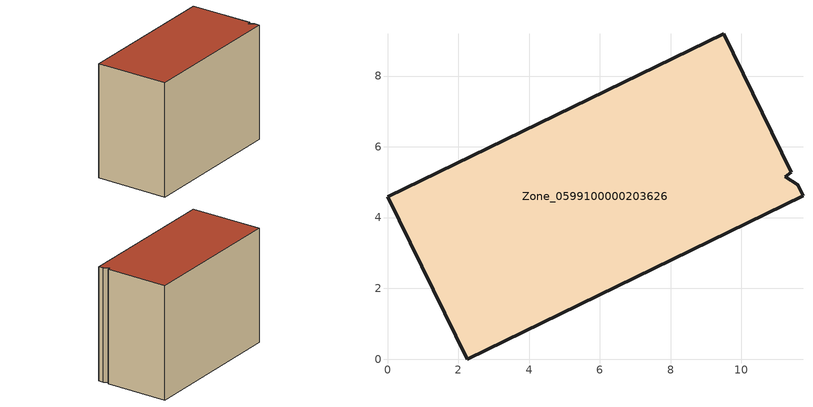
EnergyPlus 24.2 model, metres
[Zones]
Zone_0599100000203626
 floor ground (C_G): 9.5,9.19 11.41,5.29 11.24,5.15 11.59,4.92 11.74,4.61 2.25,0 0,4.59 z0
 wall outside (C_F): 2.25,0 11.74,4.61 11.59,4.92 11.24,5.15 11.41,5.29 9.5,9.19 0,4.59 2.25,0 z0:8.02
 roof outside (C_R): 11.41,5.29 9.5,9.19 0,4.59 2.25,0 11.74,4.61 11.59,4.92 11.24,5.15 z8.02
[BUILDING]
Pand.0599100000203626: North Axis=0; Terrain=City; Loads Convergence Tolerance Value=0.04; Temperature Convergence Tolerance Value=0.4; Solar Distribution=FullExterior; Maximum Number of Warmup Days=25; Minimum Number of Warmup Days=1
[Site:Location]
Rotterdam.The.Hague.AP_ZH_NLD Design_Conditions: Latitude=51.96; Longitude=4.45; Time Zone=1; Elevation=-4.5
[SITE:GROUNDTEMPERATURE:BUILDINGSURFACE]
18, 18, 18, 18, 18, 18, 18, 18, 18, 18, 18, 18
[MATERIAL] Thermal Absorptance=0.9; Solar Absorptance=0.7; Visible Absorptance=0.7
Name | Roughness | Thickness | Conductivity | Density | Specific Heat
G.TI.1975-1991 | MediumSmooth | 0.15 | 0.288461 | 540 | 1210
F.TI.1975-1991 | Rough | 0.3 | 0.230769 | 1920 | 840
R.TI.1975-1991 | MediumRough | 0.2 | 0.153846 | 1500 | 1000
[CONSTRUCTION]
C_G: G.TI.1975-1991
C_F: F.TI.1975-1991
C_R: R.TI.1975-1991
[ZONE]
Zone_0599100000203626: Type=1; Multiplier=1; Ceiling Height=Autocalculate; Volume=Autocalculate; Floor Area=autocalculate; Part of Total Floor Area=Yes
[ZONEINFILTRATION:DESIGNFLOWRATE]
Infil_Zone_0599100000203626: Zone or ZoneList or Space or SpaceList=Zone_0599100000203626; Schedule=AlwaysOn; Design Flow Rate Calculation Method=Flow/Area; Flow Rate per Floor Area=0.003; Constant Term Coefficient=1; Temperature Term Coefficient=0; Velocity Term Coefficient=0; Velocity Squared Term Coefficient=0
[HVACTEMPLATE:ZONE:IDEALLOADSAIRSYSTEM]
Zone_0599100000203626: Maximum Heating Supply Air Temperature=50; Minimum Cooling Supply Air Temperature=13; Maximum Heating Supply Air Humidity Ratio=0.0156; Minimum Cooling Supply Air Humidity Ratio=0.0077; Heating Limit=NoLimit; Cooling Limit=NoLimit; Dehumidification Control Type=ConstantSensibleHeatRatio; Cooling Sensible Heat Ratio=0.7; Dehumidification Setpoint=60; Humidification Control Type=None; Humidification Setpoint=30; Outdoor Air Method=None; Outdoor Air Flow Rate per Person=0.00944; Outdoor Air Flow Rate per Zone Floor Area=0; Outdoor Air Flow Rate per Zone=0; Demand Controlled Ventilation Type=None; Outdoor Air Economizer Type=NoEconomizer; Heat Recovery Type=None; Sensible Heat Recovery Effectiveness=0.7; Latent Heat Recovery Effectiveness=0.65
[ZONECONTROL:THERMOSTAT]
ThermostatControl_Zone_0599100000203626: Zone or ZoneList=Zone_0599100000203626; Control Type Schedule=DualSetpointControlType; Control 1=Thermostat_Zone_0599100000203626; Temperature Difference Between Cutout And Setpoint=0
[THERMOSTATSETPOINT:DUALSETPOINT]
Thermostat_Zone_0599100000203626: Heating Setpoint Temperature Schedule=HeatingSetpoint_Zone_0599100000203626; Cooling Setpoint Temperature Schedule=CoolingSetpoint_Zone_0599100000203626
[SCHEDULE:COMPACT]
HeatingSetpoint_Zone_0599100000203626: Through: 12/31, For: AllDays, Until: 24:00, 21
CoolingSetpoint_Zone_0599100000203626: Through: 12/31, For: AllDays, Until: 24:00, 24
DualSetpointControlType: Through: 12/31, For: AllDays, Until: 24:00, 4
AlwaysOn: Through: 12/31, For: AllDays, Until: 24:00, 1
